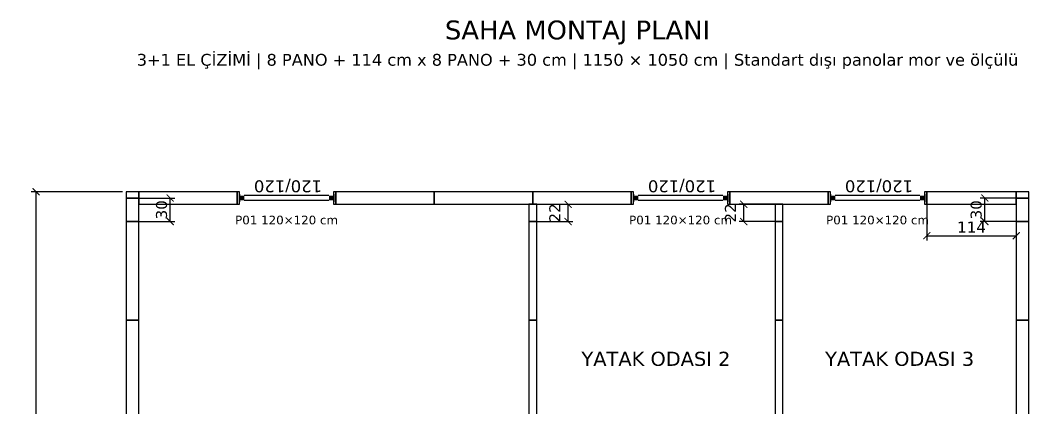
# Model space of a CAD drawing. Header units: centimetres. Extents: x -135 to 5290, y -1327 to 1388.
# Drawn here: x 2765 to 4050, y 775 to 1268 of the extents above; entities that cross this region are included whole.
import ezdxf
from ezdxf.enums import TextEntityAlignment as Align

# ---------------------------------------------------------------- set-up
doc = ezdxf.new("R2010")
doc.units = ezdxf.units.CM
for name, color, linetype in [('MONTAJ_OZEL_OLCU', 6, 'Continuous'), ('MONTAJ_OZEL_PANO', 6, 'Continuous'), ('MONTAJ_STANDART', 7, 'Continuous'), ('MONTAJ_YAZI', 4, 'Continuous'), ('ODA_ADLARI', 7, 'Continuous'), ('OLCULER', 7, 'Continuous'), ('PENCERE', 10, 'Continuous')]:
    doc.layers.add(name, color=color, linetype=linetype)
doc.styles.add('PORTMAN', font='DejaVuSans.ttf')
doc.styles.get("Standard").update_dxf_attribs({"font": 'DejaVuSans.ttf'})
doc.dimstyles.new('PORTMAN', dxfattribs={"dimtxt": 14, "dimasz": 9, "dimexe": 6, "dimexo": 5, "dimgap": 4, "dimtad": 1, "dimtxsty": 'PORTMAN', "dimblk": 'ARCHTICK', "dimcen": 2.5, "dimazin": 3, "dimtfac": 0.5, "dimtmove": 2, "dimatfit": 3})

# ---------------------------------------------------------------- blocks, each defined once
blk = doc.blocks.new('BOM_D09_1255p0_DIS_DOLU')
blk.add_lwpolyline([(0, 0), (16, 0), (16, 125.5), (0, 125.5)], close=True)
blk = doc.blocks.new('MNT_BOM_D09_1255p0_DIS_DOLU')
blk.add_blockref('BOM_D09_1255p0_DIS_DOLU', (0, 0))
blk = doc.blocks.new('kaynak-pencere-120120')
at = {"layer": 'PENCERE', "color": 1}
for p, q in [((53387, 8192.9), (53397, 8192.9)), ((53389, 8186.9), (53389, 8078.9)), ((53395, 8186.9), (53395, 8078.9)), ((53387, 8072.9), (53397, 8072.9))]:
    blk.add_line(p, q, dxfattribs=at)
for points in [[(53389, 8192.9), (53389, 8186.9), (53395, 8192.9), (53395, 8186.9)], [(53389, 8072.9), (53389, 8078.9), (53395, 8072.9), (53395, 8078.9)]]:
    blk.add_solid(points, dxfattribs=at)
at = {"layer": 'PENCERE', "color": 0, "lineweight": 25}
blk.add_text('120/120', height=15.22, rotation=270, dxfattribs=at).set_placement((53369.5, 8178))
blk = doc.blocks.new('BOM_P01_PENCERE_1200x1200')
at = {"layer": 'PENCERE'}
blk.add_blockref('kaynak-pencere-120120', (0, 0), dxfattribs=at)
blk = doc.blocks.new('BOM_D13_1255p0_DIS_P01')
for points in [[(0, 122.75), (16, 122.75), (16, 125.5), (0, 125.5)], [(0, 0), (16, 0), (16, 2.75), (0, 2.75)]]:
    blk.add_lwpolyline(points, close=True)
at = {"layer": 'PENCERE'}
blk.add_blockref('BOM_P01_PENCERE_1200x1200', (-53384.006, -8070.111), dxfattribs=at)
blk = doc.blocks.new('MNT_BOM_D13_1255p0_DIS_P01')
blk.add_blockref('BOM_D13_1255p0_DIS_P01', (0, 0))
blk = doc.blocks.new('BOM_D12_1140p0_DIS_DOLU')
blk.add_lwpolyline([(0, 0), (16, 0), (16, 114), (0, 114)], close=True)
blk = doc.blocks.new('MNT_BOM_D12_1140p0_DIS_DOLU')
blk.add_blockref('BOM_D12_1140p0_DIS_DOLU', (0, 0))
blk = doc.blocks.new('_ARCHTICK')
at = {"color": 0, "linetype": 'BYBLOCK', "const_width": 0.15}
blk.add_lwpolyline([(-0.5, -0.5), (0.5, 0.5)], dxfattribs=at)
blk = doc.blocks.new('BOM_D14_300p0_DIS_DOLU')
blk.add_lwpolyline([(0, 0), (16, 0), (16, 30), (0, 30)], close=True)
blk = doc.blocks.new('MNT_BOM_D14_300p0_DIS_DOLU')
blk.add_blockref('BOM_D14_300p0_DIS_DOLU', (0, 0))
blk = doc.blocks.new('BOM_I14_1255p0_IC_DOLU')
blk.add_lwpolyline([(0, 0), (10, 0), (10, 125.5), (0, 125.5)], close=True)
blk = doc.blocks.new('MNT_BOM_I14_1255p0_IC_DOLU')
blk.add_blockref('BOM_I14_1255p0_IC_DOLU', (0, 0))
blk = doc.blocks.new('BOM_I19_220p0_IC_DOLU')
blk.add_lwpolyline([(0, 0), (10, 0), (10, 22), (0, 22)], close=True)
blk = doc.blocks.new('MNT_BOM_I19_220p0_IC_DOLU')
blk.add_blockref('BOM_I19_220p0_IC_DOLU', (0, 0))
blk = doc.blocks.new('BOM_B06_DIS_KOSE_160x80')
blk.add_lwpolyline([(0, 0), (16, 0), (16, 8), (0, 8)], close=True)
blk = doc.blocks.new('MNT_BOM_B06_DIS_KOSE_160x80')
blk.add_blockref('BOM_B06_DIS_KOSE_160x80', (0, 0))

msp = doc.modelspace()

# ---------------------------------------------------------------- block references
at = {"layer": 'MONTAJ_OZEL_PANO'}
for name, p in [('MNT_BOM_D14_300p0_DIS_DOLU', (2900, 1012)), ('MNT_BOM_D14_300p0_DIS_DOLU', (4034, 1012)), ('MNT_BOM_I19_220p0_IC_DOLU', (3413, 1012)), ('MNT_BOM_I19_220p0_IC_DOLU', (3726.75, 1012))]:
    msp.add_blockref(name, p, dxfattribs=at)
at = {"layer": 'MONTAJ_OZEL_PANO', "rotation": 270}
msp.add_blockref('MNT_BOM_D12_1140p0_DIS_DOLU', (3920, 1050), dxfattribs=at)
at = {"layer": 'MONTAJ_STANDART', "rotation": 270}
for name, p in [('MNT_BOM_D13_1255p0_DIS_P01', (3041.5, 1050)), ('MNT_BOM_D13_1255p0_DIS_P01', (3543.5, 1050)), ('MNT_BOM_D13_1255p0_DIS_P01', (3794.5, 1050)), ('MNT_BOM_D09_1255p0_DIS_DOLU', (2916, 1050)), ('MNT_BOM_D09_1255p0_DIS_DOLU', (3167, 1050)), ('MNT_BOM_D09_1255p0_DIS_DOLU', (3292.5, 1050)), ('MNT_BOM_D09_1255p0_DIS_DOLU', (3418, 1050)), ('MNT_BOM_D09_1255p0_DIS_DOLU', (3669, 1050))]:
    msp.add_blockref(name, p, dxfattribs=at)
at = {"layer": 'MONTAJ_STANDART'}
for name, p in [('MNT_BOM_B06_DIS_KOSE_160x80', (2900, 1042)), ('MNT_BOM_B06_DIS_KOSE_160x80', (4034, 1042)), ('MNT_BOM_D09_1255p0_DIS_DOLU', (2900, 886.5)), ('MNT_BOM_I14_1255p0_IC_DOLU', (3413, 886.5)), ('MNT_BOM_I14_1255p0_IC_DOLU', (3726.75, 886.5)), ('MNT_BOM_D09_1255p0_DIS_DOLU', (4034, 886.5)), ('MNT_BOM_D09_1255p0_DIS_DOLU', (2900, 761)), ('MNT_BOM_I14_1255p0_IC_DOLU', (3413, 761)), ('MNT_BOM_I14_1255p0_IC_DOLU', (3726.75, 761)), ('MNT_BOM_D09_1255p0_DIS_DOLU', (4034, 761))]:
    msp.add_blockref(name, p, dxfattribs=at)

# ---------------------------------------------------------------- texts
at = {"layer": 'MONTAJ_YAZI', "style": 'PORTMAN'}
for s, height, p in [('P01 120×120 cm', 11, (3104.25, 1014)), ('P01 120×120 cm', 11, (3606.25, 1014)), ('P01 120×120 cm', 11, (3857.25, 1014)), ('YATAK ODASI 2', 18, (3574.875, 837.25)), ('YATAK ODASI 3', 18, (3885.375, 837.25))]:
    msp.add_text(s, height=height, dxfattribs=at).set_placement(p, align=Align.MIDDLE_CENTER)
at = {"layer": 'ODA_ADLARI', "style": 'PORTMAN'}
for s, height, p in [('SAHA MONTAJ PLANI', 24, (3475, 1256)), ('3+1 EL ÇİZİMİ | 8 PANO + 114 cm x 8 PANO + 30 cm | 1150 × 1050 cm | Standart dışı panolar mor ve ölçülü', 15, (3475, 1218))]:
    msp.add_text(s, height=height, dxfattribs=at).set_placement(p, align=Align.MIDDLE_CENTER)

# ---------------------------------------------------------------- dimensions: what is measured, and where the dimension line sits
at = {"layer": 'MONTAJ_OZEL_OLCU'}
for base, p1, p2 in [((2956, 1012), (2900, 1012), (2900, 1042)), ((3994, 1012), (4050, 1012), (4050, 1042)), ((3463, 1012), (3413, 1012), (3413, 1034)), ((3686.75, 1012), (3736.75, 1012), (3736.75, 1034))]:
    msp.add_linear_dim(base=base, p1=p1, p2=p2, angle=90, dimstyle='PORTMAN', override={"dimtxt": 14, "dimasz": 9, "dimexe": 6, "dimexo": 5, "dimdec": 2, "dimzin": 8, "dimdsep": 44}, dxfattribs=at).render()
msp.add_linear_dim(base=(3920, 994), p1=(3920, 1050), p2=(4034, 1050), dimstyle='PORTMAN', override={"dimtxt": 14, "dimasz": 9, "dimexe": 6, "dimexo": 5, "dimdec": 2, "dimzin": 8, "dimdsep": 44}, dxfattribs=at).render()
at = {"layer": 'OLCULER'}
msp.add_linear_dim(base=(2785, 0), p1=(2900, 0), p2=(2900, 1050), angle=90, dimstyle='PORTMAN', override={"dimtxt": 14, "dimasz": 9, "dimexe": 6, "dimexo": 5, "dimdec": 2, "dimzin": 8, "dimdsep": 44}, dxfattribs=at).render()

doc.saveas('drawing.dxf')
